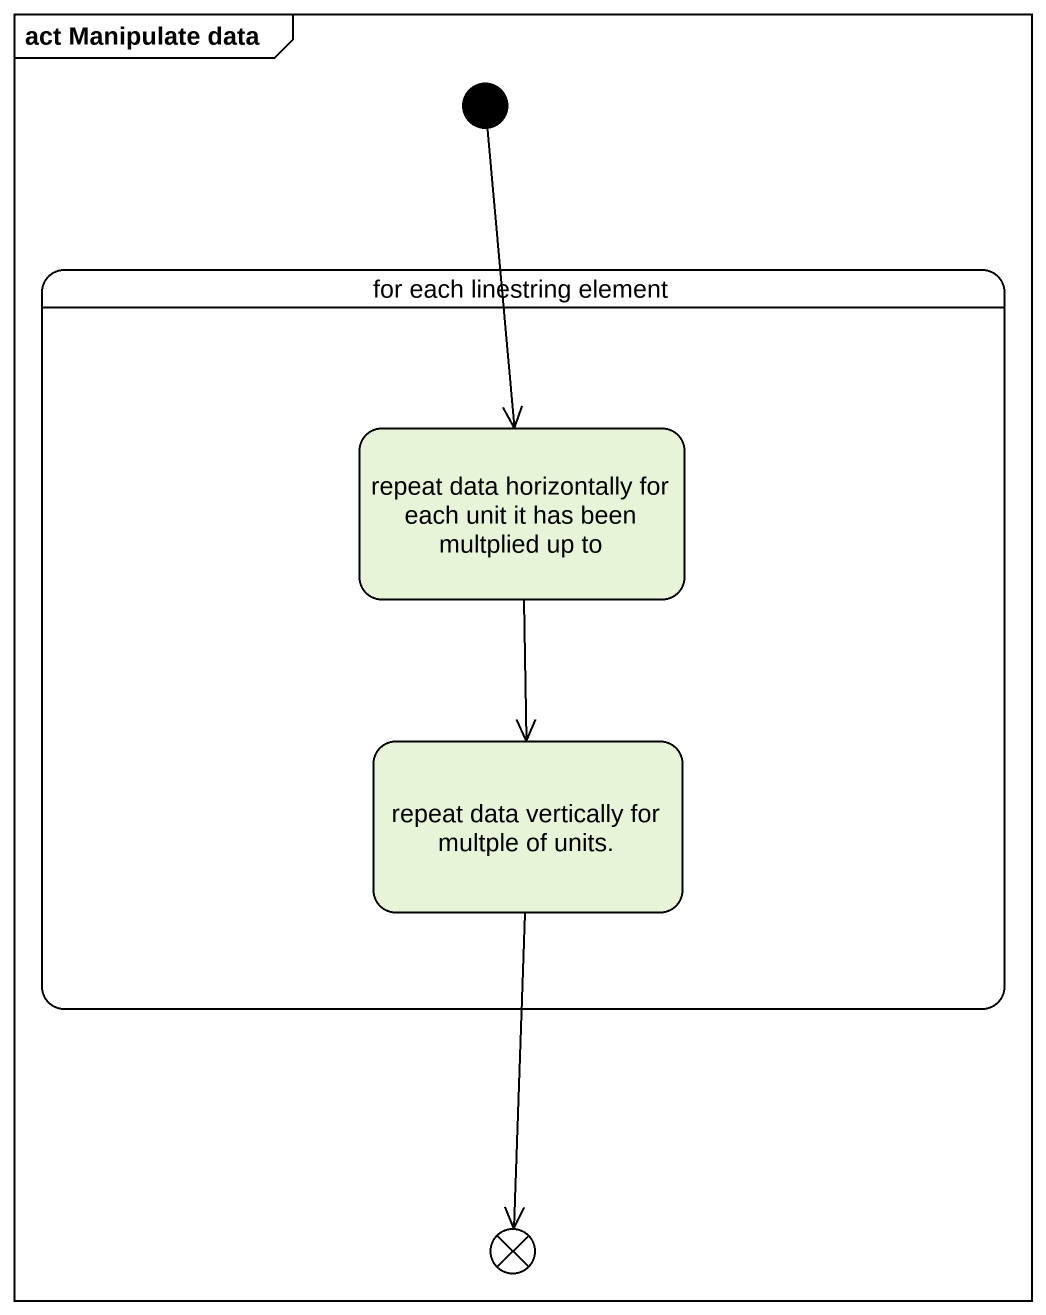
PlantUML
@startuml
mainframe act Manipulate data
hide empty description
state initial1 <<start>>
state "for each linestring element" as for_each_linestring_element {
  state "repeat data horizontally for each unit it has been multplied up to" as repeat_data_horizontally
  state "repeat data vertically for multple of units." as repeat_data_vertically_for
}
state flowfinal1 <<end>>
initial1 --> repeat_data_horizontally
repeat_data_horizontally --> repeat_data_vertically_for
repeat_data_vertically_for --> flowfinal1
@enduml
